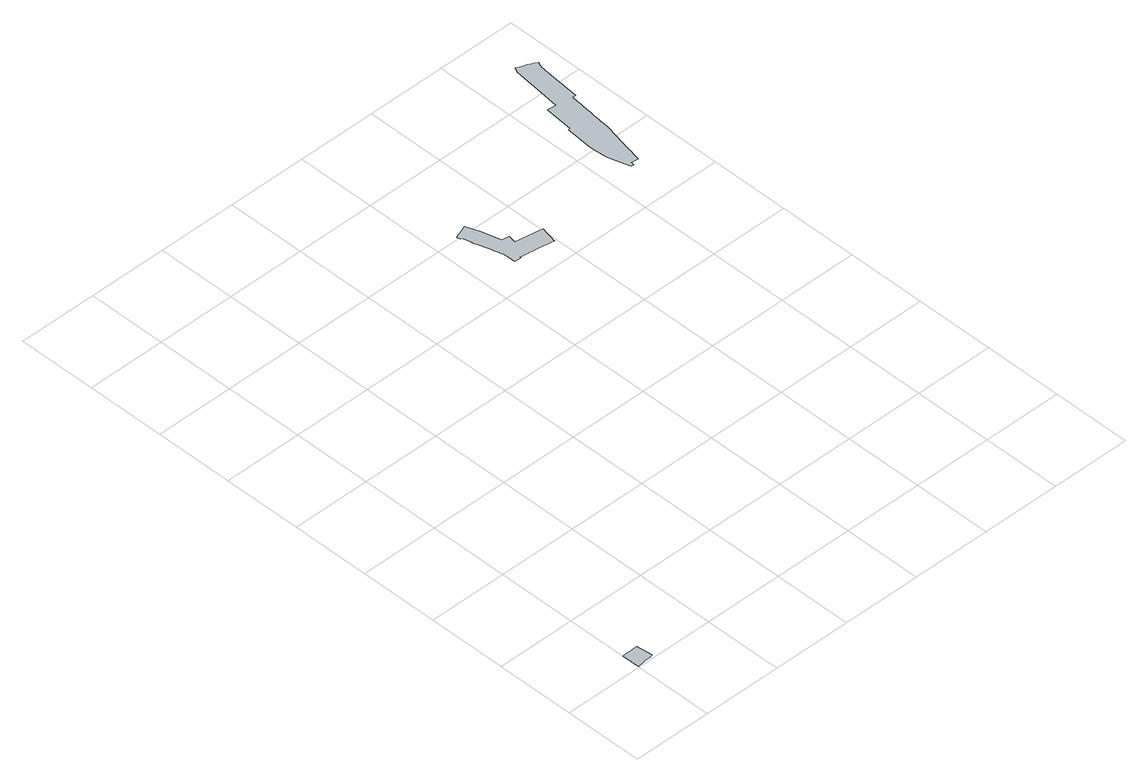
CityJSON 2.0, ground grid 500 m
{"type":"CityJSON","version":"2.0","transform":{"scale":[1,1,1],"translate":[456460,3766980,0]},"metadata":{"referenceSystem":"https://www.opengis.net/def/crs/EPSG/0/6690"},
"CityObjects":{
"object1":{"type":"GenericCityObject","attributes":{"name":"八万町大坪地区地区計画","function":"1","validFromType":"1","custodian":"徳島市","notificationNumber":33,"finalNotificationDate":"2019-02-12","finalNotificationNumber":33,"nominalArea":1.1,"prefecture":"36","city":"36201","objectives":"当地区は、ＪＲ徳島駅を中心とした都心部より南へ約３㎞に位置しており、当地区周辺は住宅を主体とし、学校、医療・福祉施設、生活関連施設からなる良好な住宅市街地が形成されている。本計画は、これら現在の良好な住環境の維持・保全を図ることを目標とする。","policy":"土地利用の方針：良好な住環境の維持・保全を図るため、既に形成されている住宅市街地と調和のとれた土地利用とする。 建築物等の整備の方針：地区計画の目標及び土地利用の方針に基づき、住環境の維持・保全を図るため、「建築物の高さの最高限度」、「建築物等の形態又は色彩その他の意匠の制限」、「垣又はさくの構造の制限」を定める。"},"geometry":[{"type":"MultiSurface","lod":"1","boundaries":[[[0,1,2,3,4,5,6,7,8,9,10,11,12,13,14,15,16,17,18,19,20,21,22,23,24,25,26,27,28,29,30,31,32,33,34,35,36,37,38,39,40,41,42,43,44,45,46,47,48,49,50,51,52,53,54,55,56]]]}]},
"object2":{"type":"GenericCityObject","attributes":{"name":"徳島市徳島本町地区等地区計画","function":"1","validFromType":"1","custodian":"徳島市","notificationNumber":94,"finalNotificationDate":"1987-09-29","finalNotificationNumber":94,"nominalArea":12.8,"prefecture":"36","city":"36201","policy":"・徳島駅東約600mに位置し国道11号に面した商業業務地、戦災復興土地区画整理事業による整備で高度利用が見込まれる ・健全な商業業務地としての誘導と地区の敷地狭小化による建築物過密化の防止により、適正かつ合理的に土地を利用し良好な都市環境を形成保持 ・商業業務地として土地の合理的かつ健全な高度利用を促進するため、建築物の共同化・中高層化や公開的空地等のオープンスペース確保 ・個性豊かで魅力ある商業業務街とするよう安全、快適な歩行者空間の創造と良好な都市景観の形成に配慮した公共施設及び建築物等の整備"},"geometry":[{"type":"MultiSurface","lod":"1","boundaries":[[[57,58,59,60,61,62,63,64,65,66,67,68,69,70,71,72,73,74,75,76,77,78,79,80,81,82,83,84,85,86,87,88,89,90,91,92,93,94,95,96,97,98,99,100,101,102,103,104,105,106,107,108,109,110,111,112,113,114,115,116,117,118,119,120,121,122,123,124,125,126,127,128,129,130,131,132,133,134,135,136,137,138,139,140,141,142,143]],[[0,1,2,3,4,5,6,7,8,9,10,11,12,13,14,15,16,17,18,19,20,21,22,23,24,25,26,27,28,29,30,31,32,33,34,35,36,37,38,39,40,41,42,43,44,45,46,47,48,49,50,51,52,53,54,55,56]]]}]},
"object3":{"type":"GenericCityObject","attributes":{"name":"徳島市東大工町・紺屋町地区等地区計画","function":"1","validFromType":"1","custodian":"徳島市","notificationNumber":95,"finalNotificationDate":"1987-09-29","finalNotificationNumber":95,"nominalArea":5.7,"prefecture":"36","city":"36201","policy":"・中心市街地活性化計画の南の核に位置づけられ戦災復興土地区画整理事業による整備で高度利用が見込まれる ・健全な商業地としての誘導と地区の敷地の狭小化による建築物過密化の防止により、適正かつ合理的に土地を利用し良好な都市環境を形成保持 ・商業地として土地の合理的かつ健全な高度利用を促進するため、建築物の共同化・中高層化や公開的空地等のオープンスペース確保 ・中心市街地の南の核として個性豊かで魅力ある商業地とするよう安全、快適な歩行者空間の創造と良好な都市景観の形成に配慮した公共施設及び建築物等の整備"},"geometry":[{"type":"MultiSurface","lod":"1","boundaries":[[[144,145,146,147,148,149,150,151,152,153,154,155,156,157,158,159,160,161,162,163,164,165,166,167,168,169,170,171,172,173,174,175,176,177,178,179,180,181,182,183,184,185,186,187,188,189,190,191,192,193,194,195,196,197,198,199,200,201,202,203,204]]]}]}
},
"vertices":[
[94,17,0],[98,18,0],[104,19,0],[106,19,0],[113,20,0],[117,21,0],[115,40,0],[115,41,0],[115,45,0],[115,46,0],[111,87,0],[107,120,0],[107,122,0],[106,122,0],[105,122,0],[103,122,0],[101,122,0],[80,122,0],[61,121,0],[54,121,0],[52,121,0],[47,120,0],[21,120,0],[12,119,0],[10,119,0],[9,119,0],[8,119,0],[7,119,0],[6,118,0],[4,117,0],[3,116,0],[3,115,0],[4,99,0],[6,72,0],[7,57,0],[5,57,0],[3,57,0],[4,55,0],[4,53,0],[4,44,0],[5,35,0],[6,25,0],[6,18,0],[7,16,0],[7,7,0],[43,13,0],[49,14,0],[52,15,0],[66,16,0],[71,16,0],[72,16,0],[80,17,0],[82,17,0],[85,17,0],[86,17,0],[88,17,0],[90,17,0],
[2874,3648,0],[2879,3658,0],[2891,3681,0],[2881,3686,0],[2871,3692,0],[2867,3694,0],[2866,3695,0],[2864,3696,0],[2856,3700,0],[2842,3707,0],[2838,3709,0],[2823,3714,0],[2808,3719,0],[2786,3729,0],[2772,3735,0],[2762,3710,0],[2761,3707,0],[2750,3616,0],[2747,3592,0],[2738,3507,0],[2722,3382,0],[2670,3388,0],[2668,3388,0],[2652,3225,0],[2650,3206,0],[2637,3205,0],[2637,3204,0],[2635,3187,0],[2628,3104,0],[2626,3078,0],[2625,3058,0],[2623,3024,0],[2623,3014,0],[2625,2965,0],[2626,2954,0],[2632,2913,0],[2645,2867,0],[2670,2782,0],[2670,2781,0],[2671,2781,0],[2673,2780,0],[2685,2778,0],[2690,2801,0],[2691,2801,0],[2705,2799,0],[2735,2795,0],[2736,2802,0],[2736,2804,0],[2742,2830,0],[2743,2834,0],[2743,2838,0],[2748,2861,0],[2751,2875,0],[2753,2881,0],[2753,2885,0],[2756,2898,0],[2756,2899,0],[2756,2900,0],[2762,2928,0],[2763,2933,0],[2764,2936,0],[2765,2941,0],[2779,3007,0],[2791,3060,0],[2792,3066,0],[2793,3074,0],[2793,3075,0],[2798,3112,0],[2798,3118,0],[2799,3124,0],[2799,3127,0],[2800,3135,0],[2802,3152,0],[2803,3157,0],[2803,3163,0],[2803,3164,0],[2805,3179,0],[2807,3194,0],[2808,3201,0],[2810,3216,0],[2813,3242,0],[2813,3246,0],[2819,3294,0],[2827,3363,0],[2828,3370,0],[2847,3368,0],[2866,3569,0],
[1731,3046,0],[1692,3031,0],[1681,3027,0],[1672,3023,0],[1648,3014,0],[1647,3014,0],[1655,2991,0],[1659,2992,0],[1664,2981,0],[1679,2930,0],[1676,2929,0],[1675,2928,0],[1690,2887,0],[1703,2846,0],[1712,2815,0],[1713,2812,0],[1720,2789,0],[1722,2780,0],[1724,2776,0],[1730,2757,0],[1732,2740,0],[1732,2737,0],[1732,2735,0],[1732,2734,0],[1732,2730,0],[1731,2678,0],[1731,2674,0],[1738,2674,0],[1756,2674,0],[1762,2674,0],[1771,2674,0],[1772,2674,0],[1773,2674,0],[1773,2681,0],[1784,2679,0],[1813,2674,0],[1815,2674,0],[1845,2669,0],[1850,2668,0],[1885,2662,0],[1888,2662,0],[1891,2661,0],[1911,2658,0],[1917,2657,0],[1955,2650,0],[1957,2650,0],[1958,2650,0],[1978,2647,0],[1988,2645,0],[1988,2646,0],[1995,2680,0],[1997,2691,0],[2003,2717,0],[2012,2751,0],[2002,2753,0],[1837,2783,0],[1846,2833,0],[1801,2839,0],[1796,2855,0],[1765,2962,0],[1734,3047,0]
]}
